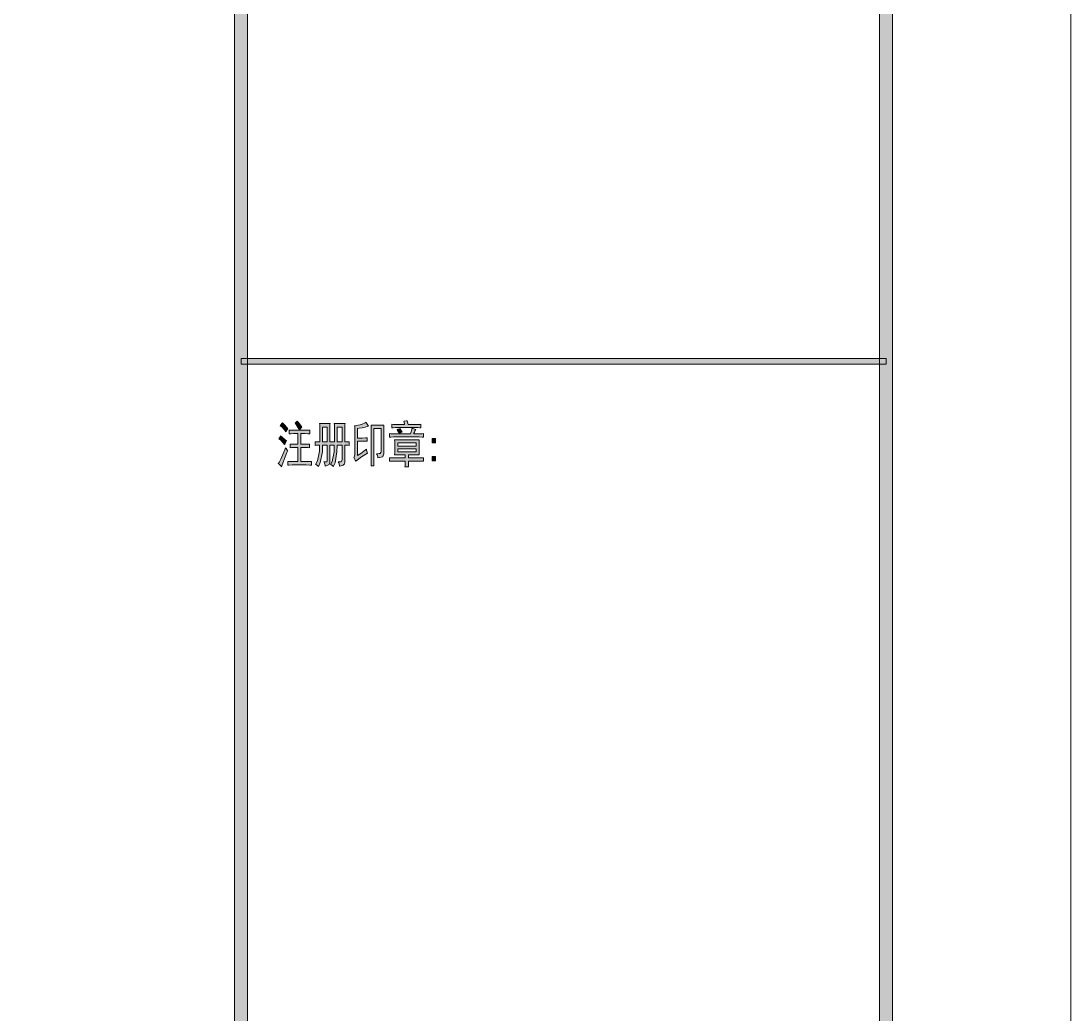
# Model space of a CAD drawing. Header units: millimetres. Extents: x 0 to 586, y 0 to 414.
# Drawn here: x 529.7 to 585.6, y 171.8 to 224.8 of the extents above; entities that cross this region are included whole.
import ezdxf

# ---------------------------------------------------------------- set-up
doc = ezdxf.new("R2010")
doc.units = ezdxf.units.MM

msp = doc.modelspace()

# ---------------------------------------------------------------- hatches: boundary and pattern name
h = msp.add_hatch(color=0)
h.dxf.hatch_style = 2
h.paths.add_polyline_path([(541.736139, 9.860139), (541.048222, 9.860139), (541.048222, 404.223361), (541.736139, 404.223361)])
h = msp.add_hatch(color=0)
h.dxf.hatch_style = 2
h.paths.add_polyline_path([(576.117861, 9.514417), (575.429944, 10.205861), (575.429944, 403.877639), (576.117861, 404.569083)])
h = msp.add_hatch(color=0)
h.dxf.hatch_style = 2
h.paths.add_polyline_path([(541.390417, 206.466722), (541.390417, 206.763056), (575.772139, 206.763056), (575.772139, 206.466722)])
h = msp.add_hatch(color=0)
h.dxf.hatch_style = 2
h.paths.add_polyline_path([(543.59175, 203.341111), (543.683472, 203.249389), (543.828111, 203.083583), (543.8775, 203.013028), (543.842222, 202.97775), (543.789306, 202.900139), (543.768139, 202.857806), (543.704639, 202.960111), (543.56, 203.125917), (543.482389, 203.185889), (543.510611, 203.224694), (543.563528, 203.302306)])
h = msp.add_hatch(color=0)
h.dxf.hatch_style = 2
h.paths.add_polyline_path([(544.272611, 203.312889), (544.297306, 203.337583), (544.35375, 203.397556), (544.378444, 203.436361), (544.431361, 203.379917), (544.554833, 203.214111), (544.628917, 203.10475), (544.597167, 203.073), (544.533667, 203.005972), (544.505444, 202.970694), (544.438417, 203.080056), (544.322, 203.249389)])
h = msp.add_hatch(color=0)
h.paths.add_polyline_path([(546.135278, 203.302306), (546.13175, 203.224694), (546.128222, 203.037722), (546.128222, 202.928361), (546.128222, 202.321583), (546.368111, 202.321583), (546.368111, 202.938944), (546.368111, 203.037722), (546.364583, 203.217639), (546.361056, 203.302306), (546.932556, 203.302306), (546.929028, 203.228222), (546.9255, 203.044778), (546.9255, 202.928361), (546.9255, 202.321583), (546.978417, 202.321583), (547.094833, 202.325111), (547.158333, 202.332167), (547.158333, 202.134611), (547.091306, 202.141667), (546.974889, 202.145194), (546.9255, 202.145194), (546.9255, 201.340861), (546.9255, 201.249139), (546.897278, 201.132722), (546.869056, 201.108028), (546.837306, 201.086861), (546.727944, 201.041), (546.646806, 201.019833), (546.63975, 201.086861), (546.604472, 201.206806), (546.57625, 201.259722), (546.629167, 201.259722), (546.699722, 201.26325), (546.720889, 201.270306), (546.742056, 201.273833), (546.770278, 201.330278), (546.777333, 201.383194), (546.777333, 202.145194), (546.509222, 202.145194), (546.498639, 201.785361), (546.399861, 201.210333), (546.308139, 200.998667), (546.276389, 201.041), (546.202306, 201.097444), (546.159972, 201.115083), (546.251694, 201.277361), (546.354, 201.795944), (546.361056, 202.145194), (546.128222, 202.145194), (546.128222, 201.277361), (546.128222, 201.19975), (546.092944, 201.108028), (546.054139, 201.093917), (546.018861, 201.076278), (545.930667, 201.048056), (545.881278, 201.030417), (545.870694, 201.083333), (545.835417, 201.196222), (545.810722, 201.259722), (545.856583, 201.259722), (545.920083, 201.259722), (545.937722, 201.26325), (545.955361, 201.266778), (545.976528, 201.309111), (545.980056, 201.351444), (545.980056, 202.145194), (545.733111, 202.145194), (545.726056, 201.795944), (545.616694, 201.227972), (545.517917, 201.00925), (545.482639, 201.048056), (545.405028, 201.097444), (545.362694, 201.115083), (545.468528, 201.305583), (545.574361, 201.820639), (545.577889, 202.145194), (545.5285, 202.145194), (545.408556, 202.141667), (545.338, 202.134611), (545.338, 202.332167), (545.405028, 202.325111), (545.5285, 202.321583), (545.588472, 202.321583), (545.588472, 202.917778), (545.588472, 203.034194), (545.584944, 203.224694), (545.577889, 203.302306)])
h.paths.add_polyline_path([(546.777333, 202.321583), (546.777333, 203.115333), (546.516278, 203.115333), (546.516278, 202.321583)])
h.paths.add_polyline_path([(545.980056, 202.321583), (545.980056, 203.115333), (545.733111, 203.115333), (545.733111, 202.321583)])
h = msp.add_hatch(color=0)
h.dxf.hatch_style = 2
h.paths.add_polyline_path([(548.124944, 201.721861), (548.047333, 201.676), (547.895639, 201.577222), (547.818028, 201.520778), (547.743944, 201.467861), (547.588722, 201.351444), (547.507583, 201.287944), (547.479361, 201.344389), (547.426444, 201.450222), (547.398222, 201.496083), (547.415861, 201.510194), (547.444083, 201.584278), (547.451139, 201.640722), (547.451139, 202.72375), (547.451139, 202.871917), (547.447611, 203.101222), (547.444083, 203.178833), (547.486417, 203.178833), (547.634583, 203.207056), (547.740417, 203.235278), (547.849778, 203.2635), (548.005, 203.330528), (548.054389, 203.372861), (548.082611, 203.316417), (548.146111, 203.207056), (548.177861, 203.157667), (548.128472, 203.140028), (548.005, 203.111806), (547.927389, 203.094167), (547.853306, 203.080056), (547.691028, 203.048306), (547.606361, 203.034194), (547.606361, 202.526194), (547.793333, 202.526194), (547.867417, 202.526194), (548.029694, 202.53325), (548.117889, 202.536778), (548.117889, 202.353333), (548.03675, 202.356861), (547.874472, 202.360389), (547.793333, 202.360389), (547.606361, 202.360389), (547.606361, 201.598389), (547.775694, 201.711278), (548.008528, 201.884139), (548.072028, 201.940583), (548.079083, 201.884139), (548.107306, 201.774778)])
h = msp.add_hatch(color=0)
h.dxf.hatch_style = 2
h.paths.add_polyline_path([(549.006889, 203.217639), (549.003361, 203.111806), (548.999833, 202.893083), (548.999833, 202.783722), (548.999833, 201.785361), (548.999833, 201.690111), (548.975139, 201.577222), (548.950444, 201.552528), (548.92575, 201.527833), (548.795222, 201.4855), (548.689389, 201.464333), (548.685861, 201.527833), (548.650583, 201.640722), (548.618833, 201.690111), (548.67175, 201.690111), (548.752889, 201.697167), (548.781111, 201.700694), (548.812861, 201.70775), (548.848139, 201.753611), (548.851667, 201.795944), (548.851667, 203.044778), (548.467139, 203.044778), (548.467139, 201.041), (548.318972, 201.041), (548.3225, 201.171528), (548.326028, 201.439639), (548.326028, 201.577222), (548.326028, 202.7555), (548.326028, 202.868389), (548.3225, 203.101222), (548.318972, 203.217639)])
h = msp.add_hatch(color=0)
h.dxf.hatch_style = 2
h.paths.add_polyline_path([(550.238083, 203.454), (550.255722, 203.397556), (550.283944, 203.29525), (550.291, 203.249389), (550.749611, 203.249389), (550.802528, 203.249389), (550.915417, 203.252917), (550.971861, 203.259972), (550.971861, 203.073), (550.915417, 203.080056), (550.806056, 203.083583), (550.756667, 203.083583), (549.694806, 203.083583), (549.627778, 203.083583), (549.493722, 203.080056), (549.43375, 203.073), (549.43375, 203.259972), (549.511361, 203.252917), (549.638361, 203.249389), (549.68775, 203.249389), (550.107556, 203.249389), (550.107556, 203.274083), (550.086389, 203.362278), (550.06875, 203.425778), (550.1005, 203.436361), (550.188694, 203.450472)])
h = msp.add_hatch(color=0)
h.dxf.hatch_style = 2
h.paths.add_polyline_path([(543.4965, 202.649667), (543.588222, 202.572056), (543.746972, 202.434472), (543.814, 202.370972), (543.792833, 202.335694), (543.743444, 202.243972), (543.715222, 202.187528), (543.641139, 202.275722), (543.485917, 202.423889), (543.404778, 202.487389), (543.429472, 202.515611), (543.475333, 202.600278)])
h = msp.add_hatch(color=0)
h.dxf.hatch_style = 2
h.paths.add_polyline_path([(544.720639, 202.938944), (544.794722, 202.938944), (544.964056, 202.946), (545.059306, 202.949528), (545.059306, 202.7555), (544.957, 202.759028), (544.791194, 202.766083), (544.727694, 202.766083), (544.572472, 202.766083), (544.572472, 202.198111), (544.720639, 202.198111), (544.787667, 202.198111), (544.939361, 202.201639), (545.031083, 202.208694), (545.031083, 202.011139), (544.946417, 202.018194), (544.791194, 202.021722), (544.720639, 202.021722), (544.572472, 202.021722), (544.572472, 201.270306), (544.7665, 201.270306), (544.858222, 201.270306), (545.05225, 201.273833), (545.154556, 201.277361), (545.154556, 201.083333), (545.05225, 201.086861), (544.865278, 201.093917), (544.773556, 201.093917), (544.209111, 201.093917), (544.110333, 201.093917), (543.944528, 201.086861), (543.8775, 201.083333), (543.8775, 201.277361), (543.937472, 201.273833), (544.110333, 201.270306), (544.216167, 201.270306), (544.41725, 201.270306), (544.41725, 202.021722), (544.293778, 202.021722), (544.223222, 202.021722), (544.082111, 202.018194), (544.015083, 202.011139), (544.015083, 202.208694), (544.082111, 202.201639), (544.22675, 202.198111), (544.304361, 202.198111), (544.41725, 202.198111), (544.41725, 202.766083), (544.272611, 202.766083), (544.195, 202.766083), (544.039778, 202.759028), (543.962167, 202.7555), (543.962167, 202.949528), (544.039778, 202.946), (544.198528, 202.938944), (544.279667, 202.938944)])
h = msp.add_hatch(color=0)
h.dxf.hatch_style = 2
h.paths.add_polyline_path([(550.809583, 202.7555), (550.887194, 202.7555), (551.038889, 202.759028), (551.112972, 202.766083), (551.112972, 202.579111), (551.038889, 202.582639), (550.887194, 202.589694), (550.809583, 202.589694), (549.596028, 202.589694), (549.521944, 202.589694), (549.373778, 202.582639), (549.299694, 202.579111), (549.299694, 202.766083), (549.377306, 202.759028), (549.525472, 202.7555), (549.596028, 202.7555), (550.432111, 202.7555), (550.460333, 202.85075), (550.495611, 202.995389), (550.499139, 203.044778), (550.541472, 203.034194), (550.647306, 203.005972), (550.710806, 202.991861), (550.693167, 202.967167), (550.661417, 202.907194), (550.647306, 202.871917), (550.633194, 202.840167), (550.6085, 202.780194), (550.601444, 202.7555)])
h = msp.add_hatch(color=0)
h.dxf.hatch_style = 2
h.paths.add_polyline_path([(549.712444, 202.981278), (549.747722, 202.995389), (549.828861, 203.027139), (549.874722, 203.044778), (549.895889, 202.991861), (549.948806, 202.889556), (549.9735, 202.836639), (549.927639, 202.822528), (549.8465, 202.790778), (549.811222, 202.773139), (549.786528, 202.833111), (549.733611, 202.935417)])
h = msp.add_hatch(color=0)
h.paths.add_polyline_path([(550.887194, 202.434472), (550.883667, 202.325111), (550.880139, 202.1205), (550.880139, 202.021722), (550.880139, 201.93), (550.883667, 201.732444), (550.887194, 201.630139), (550.308639, 201.630139), (550.308639, 201.464333), (550.802528, 201.464333), (550.876611, 201.464333), (551.035361, 201.471389), (551.120028, 201.474917), (551.120028, 201.287944), (551.038889, 201.295), (550.880139, 201.298528), (550.802528, 201.298528), (550.308639, 201.298528), (550.308639, 201.220917), (550.312167, 201.065694), (550.315694, 200.991611), (550.128722, 200.991611), (550.13225, 201.065694), (550.135778, 201.220917), (550.135778, 201.298528), (549.610139, 201.298528), (549.550167, 201.298528), (549.394944, 201.295), (549.299694, 201.287944), (549.299694, 201.474917), (549.391417, 201.471389), (549.539583, 201.464333), (549.603083, 201.464333), (550.135778, 201.464333), (550.135778, 201.630139), (549.578389, 201.630139), (549.581917, 201.732444), (549.588972, 201.933528), (549.588972, 202.032306), (549.588972, 202.131083), (549.581917, 202.332167), (549.578389, 202.434472)])
h.paths.add_polyline_path([(550.717861, 202.102861), (550.717861, 202.268667), (549.75125, 202.268667), (549.75125, 202.102861)])
h.paths.add_polyline_path([(550.717861, 201.795944), (550.717861, 201.951167), (549.75125, 201.951167), (549.75125, 201.795944)])
h = msp.add_hatch(color=0)
h.dxf.hatch_style = 2
h.paths.add_polyline_path([(551.762083, 202.268667), (551.582167, 202.268667), (551.582167, 202.497972), (551.762083, 202.497972)])
h = msp.add_hatch(color=0)
h.dxf.hatch_style = 2
h.paths.add_polyline_path([(543.8775, 201.855917), (543.835167, 201.764194), (543.739917, 201.527833), (543.687, 201.386722), (543.634083, 201.245611), (543.563528, 201.048056), (543.545889, 200.991611), (543.507083, 201.041), (543.418889, 201.129194), (543.373028, 201.164472), (543.415361, 201.217389), (543.514139, 201.393778), (543.567056, 201.520778), (543.6235, 201.647778), (543.71875, 201.891194), (543.761083, 202.011139), (543.789306, 201.965278), (543.84575, 201.887667)])
h = msp.add_hatch(color=0)
h.dxf.hatch_style = 2
h.paths.add_polyline_path([(551.762083, 201.319694), (551.582167, 201.319694), (551.582167, 201.545472), (551.762083, 201.545472)])

# ---------------------------------------------------------------- linework, layer by layer
at = {"color": 0, "lineweight": 0}
for points in [[(0, 0), (585.632278, 0), (585.632278, 414.0835), (0, 414.0835)], [(541.736139, 9.860139), (541.048222, 9.860139), (541.048222, 404.223361), (541.736139, 404.223361)], [(576.117861, 9.514417), (575.429944, 10.205861), (575.429944, 403.877639), (576.117861, 404.569083)], [(541.390417, 206.466722), (541.390417, 206.763056), (575.772139, 206.763056), (575.772139, 206.466722)], [(543.59175, 203.341111), (543.683472, 203.249389), (543.828111, 203.083583), (543.8775, 203.013028), (543.842222, 202.97775), (543.789306, 202.900139), (543.768139, 202.857806), (543.704639, 202.960111), (543.56, 203.125917), (543.482389, 203.185889), (543.510611, 203.224694), (543.563528, 203.302306)], [(544.272611, 203.312889), (544.297306, 203.337583), (544.35375, 203.397556), (544.378444, 203.436361), (544.431361, 203.379917), (544.554833, 203.214111), (544.628917, 203.10475), (544.597167, 203.073), (544.533667, 203.005972), (544.505444, 202.970694), (544.438417, 203.080056), (544.322, 203.249389)], [(546.135278, 203.302306), (546.13175, 203.224694), (546.128222, 203.037722), (546.128222, 202.928361), (546.128222, 202.321583), (546.368111, 202.321583), (546.368111, 202.938944), (546.368111, 203.037722), (546.364583, 203.217639), (546.361056, 203.302306), (546.932556, 203.302306), (546.929028, 203.228222), (546.9255, 203.044778), (546.9255, 202.928361), (546.9255, 202.321583), (546.978417, 202.321583), (547.094833, 202.325111), (547.158333, 202.332167), (547.158333, 202.134611), (547.091306, 202.141667), (546.974889, 202.145194), (546.9255, 202.145194), (546.9255, 201.340861), (546.9255, 201.249139), (546.897278, 201.132722), (546.869056, 201.108028), (546.837306, 201.086861), (546.727944, 201.041), (546.646806, 201.019833), (546.63975, 201.086861), (546.604472, 201.206806), (546.57625, 201.259722), (546.629167, 201.259722), (546.699722, 201.26325), (546.720889, 201.270306), (546.742056, 201.273833), (546.770278, 201.330278), (546.777333, 201.383194), (546.777333, 202.145194), (546.509222, 202.145194), (546.498639, 201.785361), (546.399861, 201.210333), (546.308139, 200.998667), (546.276389, 201.041), (546.202306, 201.097444), (546.159972, 201.115083), (546.251694, 201.277361), (546.354, 201.795944), (546.361056, 202.145194), (546.128222, 202.145194), (546.128222, 201.277361), (546.128222, 201.19975), (546.092944, 201.108028), (546.054139, 201.093917), (546.018861, 201.076278), (545.930667, 201.048056), (545.881278, 201.030417), (545.870694, 201.083333), (545.835417, 201.196222), (545.810722, 201.259722), (545.856583, 201.259722), (545.920083, 201.259722), (545.937722, 201.26325), (545.955361, 201.266778), (545.976528, 201.309111), (545.980056, 201.351444), (545.980056, 202.145194), (545.733111, 202.145194), (545.726056, 201.795944), (545.616694, 201.227972), (545.517917, 201.00925), (545.482639, 201.048056), (545.405028, 201.097444), (545.362694, 201.115083), (545.468528, 201.305583), (545.574361, 201.820639), (545.577889, 202.145194), (545.5285, 202.145194), (545.408556, 202.141667), (545.338, 202.134611), (545.338, 202.332167), (545.405028, 202.325111), (545.5285, 202.321583), (545.588472, 202.321583), (545.588472, 202.917778), (545.588472, 203.034194), (545.584944, 203.224694), (545.577889, 203.302306)], [(548.124944, 201.721861), (548.047333, 201.676), (547.895639, 201.577222), (547.818028, 201.520778), (547.743944, 201.467861), (547.588722, 201.351444), (547.507583, 201.287944), (547.479361, 201.344389), (547.426444, 201.450222), (547.398222, 201.496083), (547.415861, 201.510194), (547.444083, 201.584278), (547.451139, 201.640722), (547.451139, 202.72375), (547.451139, 202.871917), (547.447611, 203.101222), (547.444083, 203.178833), (547.486417, 203.178833), (547.634583, 203.207056), (547.740417, 203.235278), (547.849778, 203.2635), (548.005, 203.330528), (548.054389, 203.372861), (548.082611, 203.316417), (548.146111, 203.207056), (548.177861, 203.157667), (548.128472, 203.140028), (548.005, 203.111806), (547.927389, 203.094167), (547.853306, 203.080056), (547.691028, 203.048306), (547.606361, 203.034194), (547.606361, 202.526194), (547.793333, 202.526194), (547.867417, 202.526194), (548.029694, 202.53325), (548.117889, 202.536778), (548.117889, 202.353333), (548.03675, 202.356861), (547.874472, 202.360389), (547.793333, 202.360389), (547.606361, 202.360389), (547.606361, 201.598389), (547.775694, 201.711278), (548.008528, 201.884139), (548.072028, 201.940583), (548.079083, 201.884139), (548.107306, 201.774778)], [(549.006889, 203.217639), (549.003361, 203.111806), (548.999833, 202.893083), (548.999833, 202.783722), (548.999833, 201.785361), (548.999833, 201.690111), (548.975139, 201.577222), (548.950444, 201.552528), (548.92575, 201.527833), (548.795222, 201.4855), (548.689389, 201.464333), (548.685861, 201.527833), (548.650583, 201.640722), (548.618833, 201.690111), (548.67175, 201.690111), (548.752889, 201.697167), (548.781111, 201.700694), (548.812861, 201.70775), (548.848139, 201.753611), (548.851667, 201.795944), (548.851667, 203.044778), (548.467139, 203.044778), (548.467139, 201.041), (548.318972, 201.041), (548.3225, 201.171528), (548.326028, 201.439639), (548.326028, 201.577222), (548.326028, 202.7555), (548.326028, 202.868389), (548.3225, 203.101222), (548.318972, 203.217639)], [(550.238083, 203.454), (550.255722, 203.397556), (550.283944, 203.29525), (550.291, 203.249389), (550.749611, 203.249389), (550.802528, 203.249389), (550.915417, 203.252917), (550.971861, 203.259972), (550.971861, 203.073), (550.915417, 203.080056), (550.806056, 203.083583), (550.756667, 203.083583), (549.694806, 203.083583), (549.627778, 203.083583), (549.493722, 203.080056), (549.43375, 203.073), (549.43375, 203.259972), (549.511361, 203.252917), (549.638361, 203.249389), (549.68775, 203.249389), (550.107556, 203.249389), (550.107556, 203.274083), (550.086389, 203.362278), (550.06875, 203.425778), (550.1005, 203.436361), (550.188694, 203.450472)], [(543.4965, 202.649667), (543.588222, 202.572056), (543.746972, 202.434472), (543.814, 202.370972), (543.792833, 202.335694), (543.743444, 202.243972), (543.715222, 202.187528), (543.641139, 202.275722), (543.485917, 202.423889), (543.404778, 202.487389), (543.429472, 202.515611), (543.475333, 202.600278)], [(544.720639, 202.938944), (544.794722, 202.938944), (544.964056, 202.946), (545.059306, 202.949528), (545.059306, 202.7555), (544.957, 202.759028), (544.791194, 202.766083), (544.727694, 202.766083), (544.572472, 202.766083), (544.572472, 202.198111), (544.720639, 202.198111), (544.787667, 202.198111), (544.939361, 202.201639), (545.031083, 202.208694), (545.031083, 202.011139), (544.946417, 202.018194), (544.791194, 202.021722), (544.720639, 202.021722), (544.572472, 202.021722), (544.572472, 201.270306), (544.7665, 201.270306), (544.858222, 201.270306), (545.05225, 201.273833), (545.154556, 201.277361), (545.154556, 201.083333), (545.05225, 201.086861), (544.865278, 201.093917), (544.773556, 201.093917), (544.209111, 201.093917), (544.110333, 201.093917), (543.944528, 201.086861), (543.8775, 201.083333), (543.8775, 201.277361), (543.937472, 201.273833), (544.110333, 201.270306), (544.216167, 201.270306), (544.41725, 201.270306), (544.41725, 202.021722), (544.293778, 202.021722), (544.223222, 202.021722), (544.082111, 202.018194), (544.015083, 202.011139), (544.015083, 202.208694), (544.082111, 202.201639), (544.22675, 202.198111), (544.304361, 202.198111), (544.41725, 202.198111), (544.41725, 202.766083), (544.272611, 202.766083), (544.195, 202.766083), (544.039778, 202.759028), (543.962167, 202.7555), (543.962167, 202.949528), (544.039778, 202.946), (544.198528, 202.938944), (544.279667, 202.938944)], [(545.980056, 202.321583), (545.980056, 203.115333), (545.733111, 203.115333), (545.733111, 202.321583)], [(546.777333, 202.321583), (546.777333, 203.115333), (546.516278, 203.115333), (546.516278, 202.321583)], [(550.809583, 202.7555), (550.887194, 202.7555), (551.038889, 202.759028), (551.112972, 202.766083), (551.112972, 202.579111), (551.038889, 202.582639), (550.887194, 202.589694), (550.809583, 202.589694), (549.596028, 202.589694), (549.521944, 202.589694), (549.373778, 202.582639), (549.299694, 202.579111), (549.299694, 202.766083), (549.377306, 202.759028), (549.525472, 202.7555), (549.596028, 202.7555), (550.432111, 202.7555), (550.460333, 202.85075), (550.495611, 202.995389), (550.499139, 203.044778), (550.541472, 203.034194), (550.647306, 203.005972), (550.710806, 202.991861), (550.693167, 202.967167), (550.661417, 202.907194), (550.647306, 202.871917), (550.633194, 202.840167), (550.6085, 202.780194), (550.601444, 202.7555)], [(549.712444, 202.981278), (549.747722, 202.995389), (549.828861, 203.027139), (549.874722, 203.044778), (549.895889, 202.991861), (549.948806, 202.889556), (549.9735, 202.836639), (549.927639, 202.822528), (549.8465, 202.790778), (549.811222, 202.773139), (549.786528, 202.833111), (549.733611, 202.935417)], [(550.887194, 202.434472), (550.883667, 202.325111), (550.880139, 202.1205), (550.880139, 202.021722), (550.880139, 201.93), (550.883667, 201.732444), (550.887194, 201.630139), (550.308639, 201.630139), (550.308639, 201.464333), (550.802528, 201.464333), (550.876611, 201.464333), (551.035361, 201.471389), (551.120028, 201.474917), (551.120028, 201.287944), (551.038889, 201.295), (550.880139, 201.298528), (550.802528, 201.298528), (550.308639, 201.298528), (550.308639, 201.220917), (550.312167, 201.065694), (550.315694, 200.991611), (550.128722, 200.991611), (550.13225, 201.065694), (550.135778, 201.220917), (550.135778, 201.298528), (549.610139, 201.298528), (549.550167, 201.298528), (549.394944, 201.295), (549.299694, 201.287944), (549.299694, 201.474917), (549.391417, 201.471389), (549.539583, 201.464333), (549.603083, 201.464333), (550.135778, 201.464333), (550.135778, 201.630139), (549.578389, 201.630139), (549.581917, 201.732444), (549.588972, 201.933528), (549.588972, 202.032306), (549.588972, 202.131083), (549.581917, 202.332167), (549.578389, 202.434472)], [(550.717861, 202.102861), (550.717861, 202.268667), (549.75125, 202.268667), (549.75125, 202.102861)], [(551.762083, 202.268667), (551.582167, 202.268667), (551.582167, 202.497972), (551.762083, 202.497972)], [(543.8775, 201.855917), (543.835167, 201.764194), (543.739917, 201.527833), (543.687, 201.386722), (543.634083, 201.245611), (543.563528, 201.048056), (543.545889, 200.991611), (543.507083, 201.041), (543.418889, 201.129194), (543.373028, 201.164472), (543.415361, 201.217389), (543.514139, 201.393778), (543.567056, 201.520778), (543.6235, 201.647778), (543.71875, 201.891194), (543.761083, 202.011139), (543.789306, 201.965278), (543.84575, 201.887667)], [(550.717861, 201.795944), (550.717861, 201.951167), (549.75125, 201.951167), (549.75125, 201.795944)], [(551.762083, 201.319694), (551.582167, 201.319694), (551.582167, 201.545472), (551.762083, 201.545472)]]:
    msp.add_lwpolyline(points, close=True, dxfattribs=at)

doc.saveas('drawing.dxf')
